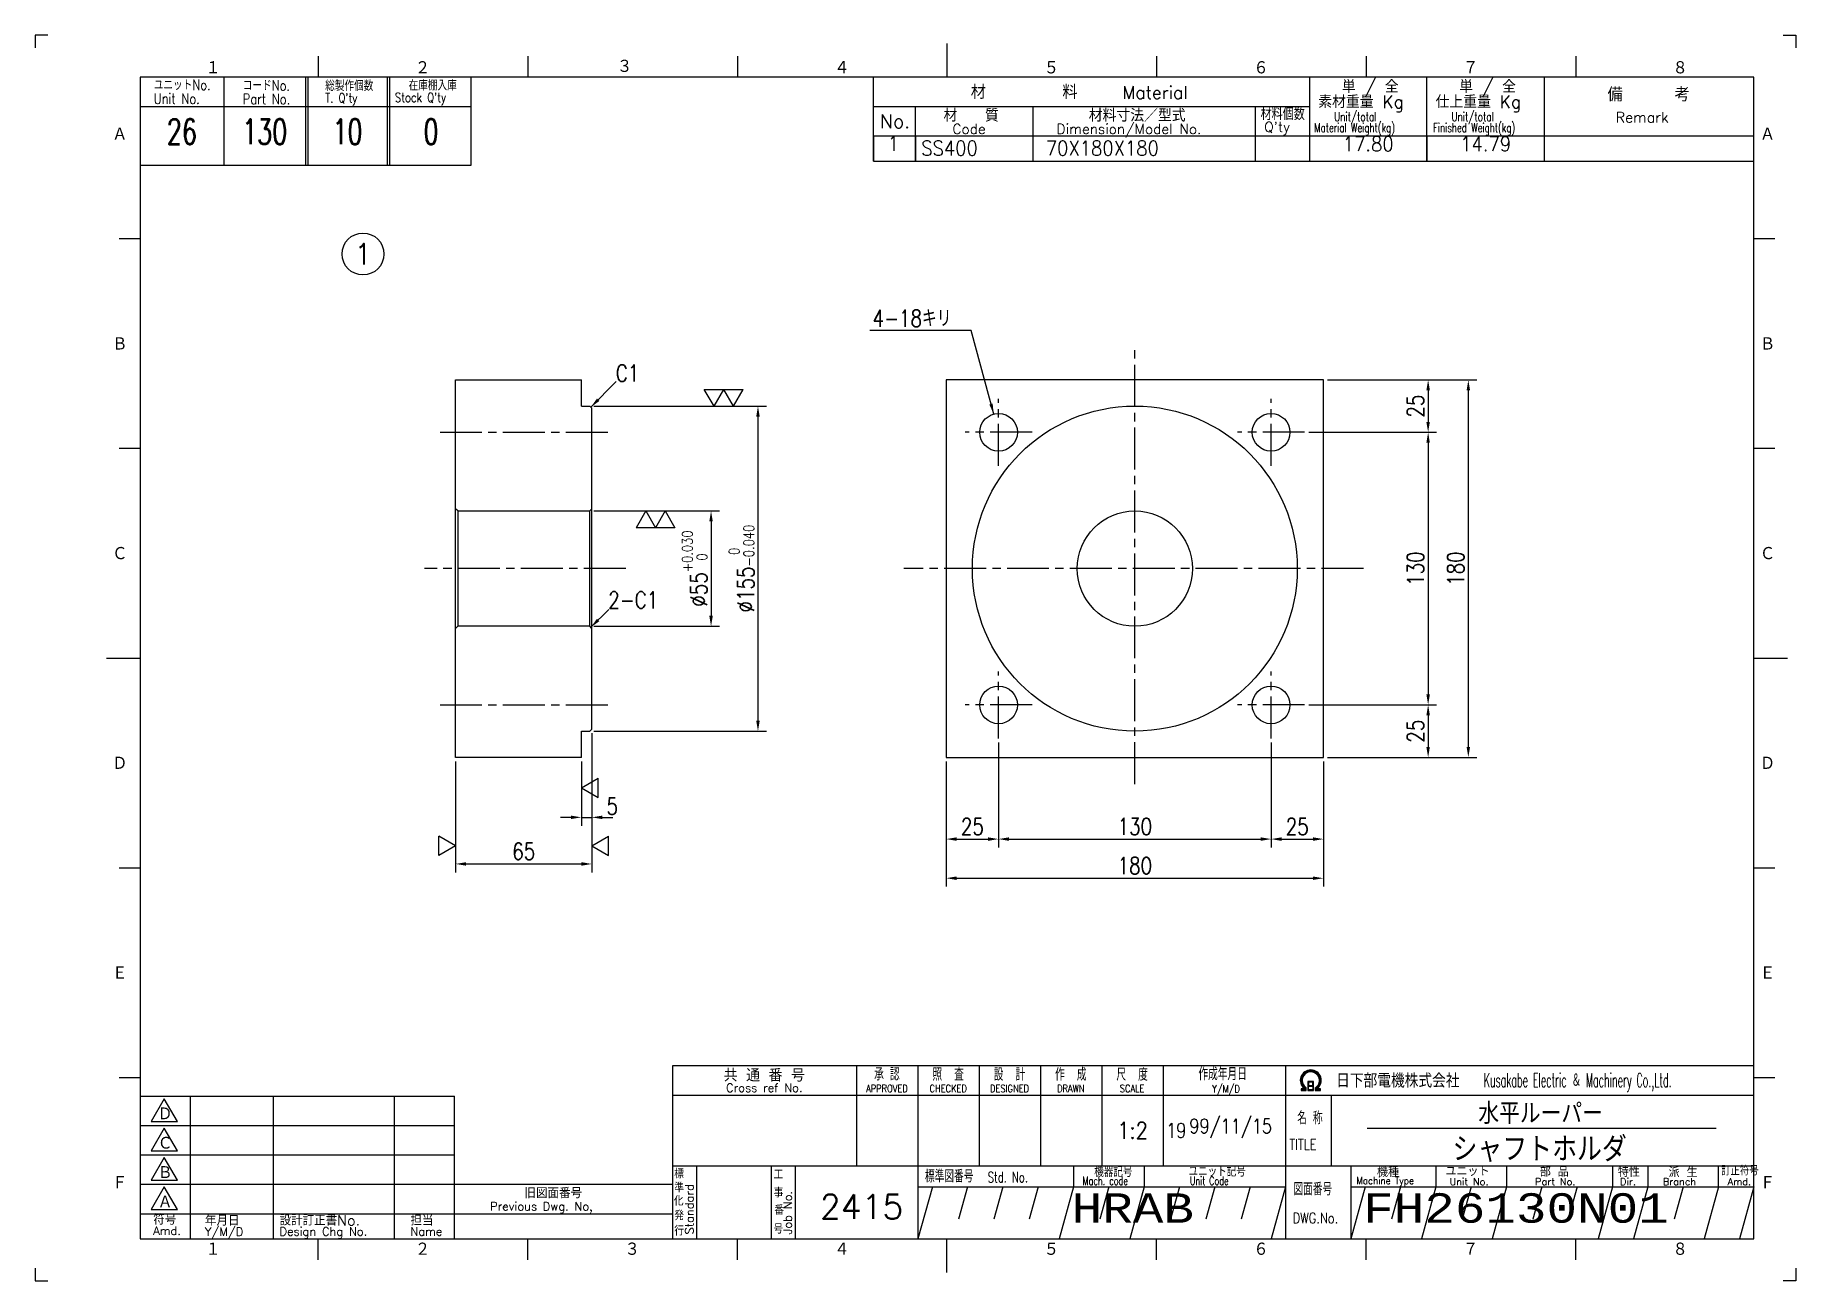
# Model space of a CAD drawing. Extents: x 0 to 840, y 0 to 594.
import ezdxf
from ezdxf.enums import TextEntityAlignment as Align

# ---------------------------------------------------------------- set-up
doc = ezdxf.new("R2010")
doc.units = 0
doc.header["$LTSCALE"] = 4
doc.linetypes.add('GEN3A', pattern=[3.5, 2, -1.5])
doc.linetypes.add('GEN7A', pattern=[7.5, 5, -0.75, 1, -0.75])
doc.layers.get('0').update_dxf_attribs({"linetype": 'CONTINUOUS'})
doc.layers.get('DEFPOINTS').update_dxf_attribs({"linetype": 'CONTINUOUS'})
for name, color, linetype in [('2', 5, 'CONTINUOUS'), ('5', 3, 'CONTINUOUS'), ('6', 2, 'CONTINUOUS'), ('7A', 4, 'GEN7A'), ('8', 1, 'CONTINUOUS'), ('RAHM2', 1, 'CONTINUOUS'), ('RAHM3', 52, 'CONTINUOUS')]:
    doc.layers.add(name, color=color, linetype=linetype)
doc.styles.add('DIMENSION', font='monotxt.shx', dxfattribs={"bigfont": 'bigfont.shx'})
doc.styles.get("Standard").update_dxf_attribs({"font": 'romans.shx', "width": 0.8, "bigfont": 'extfont.shx'})
doc.dimstyles.new('GEN-ISO', dxfattribs={"dimscale": 2, "dimtxt": 4, "dimasz": 2.5, "dimexe": 2, "dimexo": 1, "dimgap": 1, "dimtad": 3, "dimdec": 3, "dimrnd": 0.001, "dimtxsty": 'STANDARD', "dimcen": 0, "dimclrt": 2, "dimazin": 3, "dimtp": 0.1, "dimtm": 0.1, "dimtfac": 0.6, "dimtdec": 3, "dimtmove": 0, "dimatfit": 3})

# ---------------------------------------------------------------- blocks, each defined once
blk = doc.blocks.new('1A3ﾌﾞﾋﾝ')
at = {"layer": 'RAHM2', "color": 5, "linetype": 'CONTINUOUS'}
for p, q in [((3, 297), (0, 297)), ((0, 297), (0, 294)), ((217.5, 295), (217.5, 287)), ((417, 297), (420, 297)), ((420, 297), (420, 294)), ((67.5, 292), (67.5, 287)), ((117.5, 292), (117.5, 287)), ((167.5, 292), (167.5, 287)), ((267.5, 292), (267.5, 287)), ((317.5, 292), (317.5, 287)), ((367.5, 292), (367.5, 287)), ((410, 287), (25, 287)), ((25, 287), (25, 10)), ((104, 266), (104, 287)), ((410, 10), (410, 287)), ((25, 266), (64.5, 266)), ((64.5, 266), (104, 266)), ((20, 248.5), (25, 248.5)), ((410, 248.5), (415, 248.5)), ((20, 198.5), (25, 198.5)), ((410, 198.5), (415, 198.5)), ((17, 148.5), (25, 148.5)), ((410, 148.5), (418, 148.5)), ((20, 98.5), (25, 98.5)), ((410, 98.5), (415, 98.5)), ((20, 48.5), (25, 48.5)), ((410, 48.5), (415, 48.5)), ((25, 10), (410, 10)), ((67.5, 5), (67.5, 10)), ((117.5, 5), (117.5, 10)), ((217.5, 2), (217.5, 10)), ((267.5, 5), (267.5, 10)), ((317.5, 5), (317.5, 10)), ((367.5, 5), (367.5, 10)), ((0, 3), (0, 0)), ((0, 0), (3, 0)), ((420, 0), (417, 0)), ((420, 3), (420, 0))]:
    blk.add_line(p, q, dxfattribs=at)
at = {"layer": 'RAHM2', "color": 7, "linetype": 'CONTINUOUS'}
for p, q in [((45, 287), (45, 266)), ((64.5, 287), (64.5, 266)), ((65, 287), (65, 266)), ((84, 287), (84, 266)), ((84.5, 287), (84.5, 266)), ((200, 267), (200, 287)), ((304, 287), (304, 267)), ((332, 267), (332, 287)), ((360, 287), (360, 267)), ((25, 280), (64.5, 280)), ((64.5, 280), (104, 280)), ((200, 280), (304, 280)), ((210, 267), (210, 280)), ((238, 280), (238, 267)), ((291, 280), (291, 267)), ((200, 273), (410, 273)), ((200, 267), (410, 267)), ((195.93, 51.26), (195.93, 27.42)), ((210.55, 51.26), (210.55, 10)), ((225.18, 51.26), (225.18, 27.42)), ((239.8, 51.26), (239.8, 27.42)), ((254.43, 51.26), (254.43, 27.42)), ((269.05, 51.26), (269.05, 27.42)), ((298.3, 51.26), (298.3, 10)), ((25, 44), (100, 44)), ((37, 44), (37, 10)), ((56.8, 44), (56.8, 10)), ((85.6, 44), (85.6, 10)), ((100, 10), (100, 44)), ((152.05, 44.26), (410, 44.26)), ((269.05, 44.26), (269.05, 27.42)), ((298.3, 44.26), (298.3, 44.26)), ((309.17, 44.26), (309.17, 27.42)), ((25, 37), (100, 37)), ((25, 30), (100, 30)), ((152.05, 27.42), (410, 27.42)), ((157.77, 27.42), (157.77, 10)), ((175.59, 27.42), (175.59, 10)), ((181.3, 27.42), (181.3, 10)), ((247.73, 27.42), (247.73, 22.42)), ((264.59, 27.42), (264.59, 22.42)), ((313.83, 27.42), (313.83, 10)), ((334.15, 27.42), (334.15, 22.42)), ((351, 27.42), (351, 22.42)), ((376.29, 27.42), (376.29, 22.42)), ((384.72, 27.42), (384.72, 22.42)), ((401.57, 22.42), (401.57, 27.42)), ((25, 23), (100, 23)), ((100, 23), (152.05, 23)), ((210.55, 22.42), (298.3, 22.42)), ((313.83, 22.42), (410, 22.42)), ((25, 16), (100, 16)), ((100, 16), (152.05, 16)), ((167.5, 5), (167.5, 10))]:
    blk.add_line(p, q, dxfattribs=at)
at = {"layer": 'RAHM2', "color": 3, "linetype": 'CONTINUOUS'}
for p, q in [((317.73, 36.35), (401.03, 36.35)), ((214.02, 22.42), (210.55, 10)), ((247.73, 22.42), (244.26, 10)), ((264.59, 22.42), (261.12, 10)), ((298.3, 22.42), (294.83, 10)), ((334.15, 22.42), (330.68, 10)), ((351, 22.42), (347.54, 10)), ((376.29, 22.42), (372.82, 10)), ((384.72, 22.42), (381.25, 10)), ((410, 22.42), (406.54, 10))]:
    blk.add_line(p, q, dxfattribs=at)
at = {"layer": 'RAHM2', "color": 3, "linetype": 'GEN3A'}
for p, q in [((222.44, 22.42), (218.98, 10)), ((230.87, 22.42), (227.41, 10)), ((239.3, 22.42), (235.84, 10)), ((256.16, 22.42), (252.69, 10)), ((273.01, 22.42), (269.55, 10)), ((281.44, 22.42), (277.98, 10)), ((289.87, 22.42), (286.41, 10)), ((325.72, 22.42), (322.25, 10)), ((342.57, 22.42), (339.11, 10)), ((359.43, 22.42), (355.97, 10)), ((367.86, 22.42), (364.39, 10)), ((393.14, 22.42), (389.68, 10))]:
    blk.add_line(p, q, dxfattribs=at)
at = {"layer": 'RAHM2', "color": 5, "linetype": 'CONTINUOUS'}
blk.add_lwpolyline([(410, 51.26), (152.05, 51.26), (152.05, 10)], dxfattribs=at)
at = {"layer": 'RAHM2', "color": 7, "linetype": 'CONTINUOUS'}
for points in [[(303.62, 47.51), (303.62, 45.4), (304.92, 45.4), (304.92, 47.51), (303.62, 47.51)], [(303.77, 47.36), (303.77, 46.53), (304.77, 46.53), (304.77, 47.36), (303.77, 47.36)], [(304.77, 46.38), (304.77, 45.55), (303.77, 45.55), (303.77, 46.38), (304.77, 46.38)], [(302.02, 45.4), (303.22, 45.4), (303.22, 46.01)], [(302.02, 45.58), (302.97, 45.58), (302.97, 45.91)], [(302.72, 45.82), (302.72, 45.75), (302.02, 45.75), (302.02, 45.4)], [(305.32, 45.98), (305.32, 45.4), (306.58, 45.4), (306.58, 45.75), (305.85, 45.75), (305.85, 45.8)], [(305.57, 45.87), (305.57, 45.58), (306.58, 45.58)]]:
    blk.add_lwpolyline(points, dxfattribs=at)
for points in [[(30.79, 43.41), (27.65, 37.97), (33.92, 37.97)], [(30.79, 36.41), (27.65, 30.97), (33.92, 30.97)], [(30.79, 29.41), (27.65, 23.97), (33.92, 23.97)], [(30.79, 22.41), (27.65, 16.97), (33.92, 16.97)]]:
    blk.add_lwpolyline(points, close=True, dxfattribs=at)
at = {"layer": 'RAHM2', "color": 3, "linetype": 'CONTINUOUS'}
for points in [[(317.29, 22.42), (313.83, 10)], [(401.57, 22.42), (401.57, 22.42), (398.11, 10)]]:
    blk.add_lwpolyline(points, dxfattribs=at)
at = {"layer": 'RAHM2', "color": 7, "linetype": 'CONTINUOUS'}
for radius, start, end in [(2.5, 308.2706, 230.8952), (2.28, 303.9949, 234.4013), (2.06, 299.8294, 238.4756)]:
    blk.add_arc((304.3, 47.76), radius, start, end, dxfattribs=at)
at = {"layer": 'RAHM2', "color": 5, "linetype": 'CONTINUOUS'}
for s, p in [('１', (40.6, 287.58)), ('２', (90.6, 287.58)), ('４', (190.6, 287.58)), ('５', (240.6, 287.58)), ('６', (290.6, 287.58)), ('７', (340.6, 287.58)), ('８', (390.6, 287.58)), ('Ａ', (18.36, 271.74)), ('Ａ', (411.44, 271.74)), ('Ｂ', (18.36, 221.74)), ('Ｂ', (411.44, 221.74)), ('Ｃ', (18.36, 171.74)), ('Ｃ', (411.44, 171.74)), ('Ｄ', (18.36, 121.74)), ('Ｄ', (411.44, 121.74)), ('Ｅ', (18.36, 71.74)), ('Ｅ', (411.44, 71.74)), ('Ｆ', (18.36, 21.74)), ('Ｆ', (411.44, 21.74)), ('１', (40.6, 5.87)), ('２', (90.6, 5.87)), ('３', (140.6, 5.87)), ('４', (190.6, 5.87)), ('５', (240.6, 5.87)), ('６', (290.6, 5.87)), ('７', (340.6, 5.87)), ('８', (390.6, 5.87))]:
    blk.add_text(s, height=3.31, dxfattribs=at).set_placement(p)
blk.add_text('３', height=3.31, dxfattribs=at).set_placement((140.6, 289.58), align=Align.MIDDLE)
at = {"layer": 'RAHM2', "color": 7, "linetype": 'CONTINUOUS'}
for s, height, width, p in [('ユニットNo.', 2.5, 0.8, (28.29, 283.92)), ('コードNo.', 2.5, 0.8, (49.52, 283.81)), ('総製作個数', 2.5, 0.8, (69.17, 283.72)), ('在庫棚入庫', 2.5, 0.8, (89.08, 283.82)), ('Unit No.', 2.5, 0.8, (28.29, 280.64)), ('Part No.', 2.5, 0.8, (49.52, 280.53)), ("T. Q'ty", 2.2, 0.8, (69.17, 280.96)), ("Stock Q'ty", 2.2, 0.8, (85.8, 281.06)), ('材料個数', 3, 0.8, (292.32, 276.75)), ('Unit/total', 2.2, 0.7, (309.86, 276.49)), ('Unit/total', 2.2, 0.7, (337.86, 276.49)), ('Material Weight(kg)', 2.2, 0.68, (305.1, 273.86)), ('Finished Weight(kg)', 2.2, 0.68, (333.46, 273.86)), ('作成年月日', 3, 0.7, (277.49, 47.82)), ('Y/M/D', 1.8, 0.8, (280.79, 44.87)), ('Kusakabe Electric ＆ Machinery Co.,Ltd.', 3.3108, 0.5, (345.56, 46.19)), ('名 称', 3, 0.7, (301.06, 37.33)), ('19', 3.5, 0.8, (269.81, 34.08)), ('TITLE', 2.5, 0.8, (299.18, 31.25)), ('標準図番号', 3, 0.7, (212.26, 23.44)), ('Std. No.', 2.5, 0.7, (227.23, 23.44)), ('機器記号', 2.5, 0.7, (252.65, 24.77)), ('ユニット記号', 2.5, 0.7, (275.14, 24.85)), ('訂正符号', 2, 0.8, (402.2, 25.16)), ('Mach. code', 2, 0.7, (249.86, 22.83)), ('Unit Code', 2, 0.7, (275.45, 22.83)), ('図面番号', 3, 0.7, (300.15, 20.37)), ('Machine Type', 1.7, 0.9, (315.15, 23.05))]:
    blk.add_text(s, height=height, dxfattribs=dict(at, width=width)).set_placement(p)
for s, height, p in [('単 / 全', 3, (311.71, 283.26)), ('単 / 全', 3, (339.71, 283.26)), ('材\u3000\u3000\u3000\u3000\u3000料', 3.311, (223.18, 281.82)), ('Material', 3, (259.34, 281.82)), ('素材重量 Kg', 3, (306.08, 279.63)), ('仕上重量 Kg', 3, (334.08, 279.63)), ('備     考', 3.311, (375.08, 281.21)), ('No.', 3.311, (201.5, 274.82)), ('材\u3000\u3000質', 3, (216.68, 276.39)), ('材料寸法／型式', 3, (251.33, 276.39)), ('Remark', 2.5, (377.03, 276.16)), ('Code', 2.4, (218.82, 273.45)), ('Dimension/Model No.', 2.4, (243.65, 273.45)), ("Q'ty", 2.4, (293.19, 273.93)), ('Ｄ', 3.2, (29.23, 38.2)), ('Ｃ', 3.2, (29.23, 31.2)), ('Ｂ', 3.2, (29.23, 24.2)), ('標', 2, (152.44, 24.43)), ('工', 2, (176.15, 24.24)), ('機種', 2.4, (320.08, 24.76)), ('ユニット', 2.4, (336.39, 24.96)), ('部 品', 2.4, (358.93, 24.79)), ('特性', 2.4, (377.55, 24.78)), ('派 生', 2.4, (389.65, 24.72)), ('旧図面番号', 2.5, (116.71, 19.69)), ('準', 2, (152.47, 21.11)), ('事', 2, (176.17, 19.92)), ('Unit No.', 1.7, (337.39, 22.76)), ('Part No.', 1.7, (357.81, 22.76)), ('Dir.', 1.7, (378.09, 22.76)), ('Branch', 1.7, (388.28, 22.76)), ('Amd.', 1.7, (403.74, 22.76)), ('Ａ', 3.2, (29.23, 17.2)), ('Previous Dwg. No,', 2, (108.5, 16.75)), ('化', 2, (152.37, 17.95)), ('番', 2, (176.31, 15.76)), ('Amd.', 2, (28.17, 10.93)), ('符号', 2.5, (28.17, 13.37)), ('Y/M/D', 2, (40.49, 10.7)), ('年月日', 2.5, (40.49, 13.14)), ('設計訂正書No.', 2.5, (58.29, 13.18)), ('Design Chg No.', 2, (58.29, 10.75)), ('担当', 2.5, (89.5, 13.18)), ('Name', 2, (89.5, 10.75)), ('行', 2, (152.46, 10.82)), ('発', 2, (152.46, 14.47)), ('号', 2, (176.11, 11.28))]:
    blk.add_text(s, height=height, dxfattribs=at).set_placement(p)
for s, height, p in [('共 通 番 号', 3, (173.93, 49.14)), ('Cross ref No.', 2, (173.93, 46.01))]:
    blk.add_text(s, height=height, dxfattribs=at).set_placement(p, align=Align.MIDDLE)
for s, height, width, p in [('承 認', 3, 0.7, (203.18, 49.35)), ('照  査', 3, 0.7, (217.8, 49.35)), ('設  計', 3, 0.7, (232.43, 49.35)), ('作  成', 3, 0.7, (247.05, 49.35)), ('尺  度', 3, 0.7, (261.67, 49.35)), ('APPROVED', 1.8, 0.8, (203.18, 45.85)), ('CHECKED', 1.8, 0.8, (217.8, 45.85)), ('DESIGNED', 1.8, 0.8, (232.43, 45.85)), ('DRAWN', 1.8, 0.8, (247.05, 45.85)), ('SCALE', 1.8, 0.8, (261.67, 45.85)), ('DWG.No.', 2.5, 0.8, (305.41, 14.96))]:
    blk.add_text(s, height=height, dxfattribs=dict(at, width=width)).set_placement(p, align=Align.MIDDLE)
at = {"layer": 'RAHM2', "color": 7, "linetype": 'CONTINUOUS', "width": 0.844147}
blk.add_text('日下部電機株式会社', height=3.311, dxfattribs=at).set_placement((310.35, 46.06), (339.79, 46.06), align=Align.FIT)
at = {"layer": 'RAHM2', "color": 7, "linetype": 'CONTINUOUS'}
for s, p in [('Standard', (157.07, 11.05)), ('Job No.', (180.5, 11.05))]:
    blk.add_text(s, height=2, rotation=90, dxfattribs=at).set_placement(p)
at = {"layer": 'RAHM2', "color": 5, "linetype": 'CONTINUOUS', "width": 0.7}
for tag, p in [('HEADER3', (35, 274.01)), ('HEADER4', (54.75, 274)), ('HEADER15', (74.49, 274)), ('HEADER16', (94.43, 274))]:
    blk.add_attdef(tag, text='', height=6, dxfattribs=at).set_placement(p, align=Align.MIDDLE)
at = {"layer": 'RAHM2', "color": 7, "linetype": 'CONTINUOUS'}
blk.add_attdef('HEADER5', text='', height=2.5, dxfattribs=at).set_placement((63.69, 267.1), align=Align.BOTTOM_RIGHT)
for tag, height, width, p in [('HEADER1', 5, 0.9, (359.12, 40.15)), ('GEN-TITLE-SCA', 4, 0.85, (261.79, 35.85)), ('HEADER2', 6, 0.9, (358.89, 31.68)), ('HEADER11', 3.2, 0.63, (46.91, 19.38)), ('HEADER9', 3.33, 0.8, (71.4, 19.2)), ('HEADER10', 3.5, 0.8, (92.57, 19.22)), ('HEADER14', 3.31, 0.8, (126.54, 12.82))]:
    blk.add_attdef(tag, text='', height=height, dxfattribs=dict(at, width=width)).set_placement(p, align=Align.MIDDLE)
blk.add_attdef('HEADER7', text='', height=5, dxfattribs=at).set_placement((174.38, 35.8), align=Align.MIDDLE)
at = {"layer": 'RAHM2', "color": 7, "linetype": 'CONTINUOUS', "width": 0.8}
blk.add_attdef('GEN-TITLE-DAT', text='', height=3.5, dxfattribs=at).set_placement((275.35, 34.1), align=Align.BOTTOM_LEFT)
at = {"layer": 'RAHM2', "color": 5, "linetype": 'CONTINUOUS'}
blk.add_attdef('HEADER6', text='', height=5.8, dxfattribs=at).set_placement((207.09, 13.03), align=Align.BOTTOM_RIGHT)
at = {"layer": 'RAHM2', "color": 5, "linetype": 'CONTINUOUS', "style": 'DIMENSION', "width": 1.2}
for tag, p in [('HEADER13', (213.56, 11.75)), ('HEADER12', (247.26, 11.72)), ('GEN-TITLE-DWG', (316.79, 11.74))]:
    blk.add_attdef(tag, text='', height=7.02, dxfattribs=at).set_placement(p, align=Align.BOTTOM_LEFT)
blk.add_attdef('HEADER8', text='', height=7.02, dxfattribs=at).set_placement((406.69, 11.71), align=Align.BOTTOM_RIGHT)
blk = doc.blocks.new('*D22')
at = {"color": 0, "linetype": 'BYBLOCK'}
for p, q in [((434.64, 247.63), (434.64, 187.98)), ((614.64, 247.63), (614.64, 187.98)), ((439.64, 191.98), (609.64, 191.98))]:
    blk.add_line(p, q, dxfattribs=at)
for points in [[(439.64, 192.81), (439.64, 191.14), (434.64, 191.98)], [(609.64, 192.81), (609.64, 191.14), (614.64, 191.98)]]:
    blk.add_solid(points, dxfattribs=at)
at = {"layer": 'DEFPOINTS', "color": 0, "linetype": 'BYBLOCK'}
for p in [(434.64, 249.63), (614.64, 249.63), (614.64, 191.98)]:
    blk.add_point(p, dxfattribs=at)
at = {"color": 2, "linetype": 'BYBLOCK', "insert": (524.64, 197.98), "char_height": 8, "attachment_point": 5}
blk.add_mtext('180', dxfattribs=at)
blk = doc.blocks.new('*D23')
at = {"color": 0, "linetype": 'BYBLOCK'}
for p, q in [((616.64, 405.71), (687.76, 405.71)), ((683.76, 400.71), (683.76, 230.71)), ((616.64, 225.71), (687.76, 225.71))]:
    blk.add_line(p, q, dxfattribs=at)
for points in [[(682.93, 400.71), (684.6, 400.71), (683.76, 405.71)], [(682.93, 230.71), (684.6, 230.71), (683.76, 225.71)]]:
    blk.add_solid(points, dxfattribs=at)
at = {"layer": 'DEFPOINTS', "color": 0, "linetype": 'BYBLOCK'}
for p in [(614.64, 405.71), (614.64, 225.71), (683.76, 225.71)]:
    blk.add_point(p, dxfattribs=at)
at = {"color": 2, "linetype": 'BYBLOCK', "insert": (677.76, 315.71), "char_height": 8, "attachment_point": 5, "rotation": 90}
blk.add_mtext('180', dxfattribs=at)
blk = doc.blocks.new('*D24')
at = {"color": 0, "linetype": 'BYBLOCK'}
for p, q in [((607.64, 380.71), (668.59, 380.71)), ((664.59, 375.71), (664.59, 255.71)), ((607.64, 250.71), (668.59, 250.71))]:
    blk.add_line(p, q, dxfattribs=at)
for points in [[(663.75, 375.71), (665.42, 375.71), (664.59, 380.71)], [(663.75, 255.71), (665.42, 255.71), (664.59, 250.71)]]:
    blk.add_solid(points, dxfattribs=at)
at = {"layer": 'DEFPOINTS', "color": 0, "linetype": 'BYBLOCK'}
for p in [(605.64, 380.71), (605.64, 250.71), (664.59, 250.71)]:
    blk.add_point(p, dxfattribs=at)
at = {"color": 2, "linetype": 'BYBLOCK', "insert": (658.59, 315.71), "char_height": 8, "attachment_point": 5, "rotation": 90}
blk.add_mtext('130', dxfattribs=at)
blk = doc.blocks.new('*D25')
at = {"color": 0, "linetype": 'BYBLOCK'}
for p, q in [((616.64, 405.71), (668.59, 405.71)), ((664.59, 400.71), (664.59, 385.71)), ((607.64, 380.71), (668.59, 380.71))]:
    blk.add_line(p, q, dxfattribs=at)
for points in [[(663.75, 400.71), (665.42, 400.71), (664.59, 405.71)], [(663.75, 385.71), (665.42, 385.71), (664.59, 380.71)]]:
    blk.add_solid(points, dxfattribs=at)
at = {"layer": 'DEFPOINTS', "color": 0, "linetype": 'BYBLOCK'}
for p in [(614.64, 405.71), (605.64, 380.71), (664.59, 380.71)]:
    blk.add_point(p, dxfattribs=at)
at = {"color": 2, "linetype": 'BYBLOCK', "insert": (658.59, 393.21), "char_height": 8, "attachment_point": 5, "rotation": 90}
blk.add_mtext('25', dxfattribs=at)
blk = doc.blocks.new('*D26')
at = {"color": 0, "linetype": 'BYBLOCK'}
for p, q in [((607.64, 250.71), (668.59, 250.71)), ((664.59, 245.71), (664.59, 230.71)), ((616.64, 225.71), (668.59, 225.71))]:
    blk.add_line(p, q, dxfattribs=at)
for points in [[(663.75, 245.71), (665.42, 245.71), (664.59, 250.71)], [(663.75, 230.71), (665.42, 230.71), (664.59, 225.71)]]:
    blk.add_solid(points, dxfattribs=at)
at = {"layer": 'DEFPOINTS', "color": 0, "linetype": 'BYBLOCK'}
for p in [(605.64, 250.71), (614.64, 225.71), (664.59, 225.71)]:
    blk.add_point(p, dxfattribs=at)
at = {"color": 2, "linetype": 'BYBLOCK', "insert": (658.59, 238.21), "char_height": 8, "attachment_point": 5, "rotation": 90}
blk.add_mtext('25', dxfattribs=at)
blk = doc.blocks.new('*D27')
at = {"color": 0, "linetype": 'BYBLOCK'}
for p, q in [((459.64, 256.63), (459.64, 206.64)), ((589.64, 256.63), (589.64, 206.64)), ((464.64, 210.64), (584.64, 210.64))]:
    blk.add_line(p, q, dxfattribs=at)
for points in [[(464.64, 211.47), (464.64, 209.8), (459.64, 210.64)], [(584.64, 211.47), (584.64, 209.8), (589.64, 210.64)]]:
    blk.add_solid(points, dxfattribs=at)
at = {"layer": 'DEFPOINTS', "color": 0, "linetype": 'BYBLOCK'}
for p in [(459.64, 258.63), (589.64, 258.63), (589.64, 210.64)]:
    blk.add_point(p, dxfattribs=at)
at = {"color": 2, "linetype": 'BYBLOCK', "insert": (524.64, 216.64), "char_height": 8, "attachment_point": 5}
blk.add_mtext('130', dxfattribs=at)
blk = doc.blocks.new('*D28')
at = {"color": 0, "linetype": 'BYBLOCK'}
for p, q in [((459.64, 256.63), (459.64, 206.64)), ((434.64, 247.63), (434.64, 206.64)), ((439.64, 210.64), (454.64, 210.64))]:
    blk.add_line(p, q, dxfattribs=at)
for points in [[(439.64, 211.47), (439.64, 209.8), (434.64, 210.64)], [(454.64, 211.47), (454.64, 209.8), (459.64, 210.64)]]:
    blk.add_solid(points, dxfattribs=at)
at = {"layer": 'DEFPOINTS', "color": 0, "linetype": 'BYBLOCK'}
for p in [(459.64, 258.63), (434.64, 249.63), (459.64, 210.64)]:
    blk.add_point(p, dxfattribs=at)
at = {"color": 2, "linetype": 'BYBLOCK', "insert": (447.14, 216.64), "char_height": 8, "attachment_point": 5}
blk.add_mtext('25', dxfattribs=at)
blk = doc.blocks.new('*D29')
at = {"color": 0, "linetype": 'BYBLOCK'}
for p, q in [((589.64, 256.63), (589.64, 206.64)), ((614.64, 247.63), (614.64, 206.64)), ((594.64, 210.64), (609.64, 210.64))]:
    blk.add_line(p, q, dxfattribs=at)
for points in [[(594.64, 211.47), (594.64, 209.8), (589.64, 210.64)], [(609.64, 211.47), (609.64, 209.8), (614.64, 210.64)]]:
    blk.add_solid(points, dxfattribs=at)
at = {"layer": 'DEFPOINTS', "color": 0, "linetype": 'BYBLOCK'}
for p in [(589.64, 258.63), (614.64, 249.63), (614.64, 210.64)]:
    blk.add_point(p, dxfattribs=at)
at = {"color": 2, "linetype": 'BYBLOCK', "insert": (602.14, 216.64), "char_height": 8, "attachment_point": 5}
blk.add_mtext('25', dxfattribs=at)
blk = doc.blocks.new('*D30')
at = {"color": 0, "linetype": 'BYBLOCK'}
for p, q in [((266.58, 393.21), (348.84, 393.21)), ((344.84, 388.21), (344.84, 243.21)), ((266.58, 238.21), (348.84, 238.21))]:
    blk.add_line(p, q, dxfattribs=at)
for points in [[(344.01, 388.21), (345.67, 388.21), (344.84, 393.21)], [(344.01, 243.21), (345.67, 243.21), (344.84, 238.21)]]:
    blk.add_solid(points, dxfattribs=at)
at = {"layer": 'DEFPOINTS', "color": 0, "linetype": 'BYBLOCK'}
for p in [(264.58, 393.21), (264.58, 238.21), (344.84, 238.21)]:
    blk.add_point(p, dxfattribs=at)
at = {"color": 2, "linetype": 'BYBLOCK', "insert": (337.01, 315.71), "char_height": 8, "attachment_point": 5, "rotation": 90}
blk.add_mtext('∅155\\H5;\\S  0^ -0.040;', dxfattribs=at)
blk = doc.blocks.new('*D31')
at = {"color": 0, "linetype": 'BYBLOCK'}
for p, q in [((265.58, 261.13), (265.58, 194.78)), ((200.58, 247.63), (200.58, 194.78)), ((205.58, 198.78), (260.58, 198.78))]:
    blk.add_line(p, q, dxfattribs=at)
for points in [[(205.58, 199.62), (205.58, 197.95), (200.58, 198.78)], [(260.58, 199.62), (260.58, 197.95), (265.58, 198.78)]]:
    blk.add_solid(points, dxfattribs=at)
at = {"layer": 'DEFPOINTS', "color": 0, "linetype": 'BYBLOCK'}
for p in [(265.58, 263.13), (200.58, 249.63), (265.58, 198.78)]:
    blk.add_point(p, dxfattribs=at)
at = {"color": 2, "linetype": 'BYBLOCK', "insert": (233.08, 204.78), "char_height": 8, "attachment_point": 5}
blk.add_mtext('65', dxfattribs=at)
blk = doc.blocks.new('*D32')
at = {"color": 0, "linetype": 'BYBLOCK'}
for p, q in [((265.58, 261.13), (265.58, 217.01)), ((260.58, 247.63), (260.58, 217.01)), ((255.58, 221.01), (250.58, 221.01)), ((260.58, 221.01), (265.58, 221.01)), ((260.58, 221.01), (265.58, 221.01)), ((270.58, 221.01), (275.58, 221.01))]:
    blk.add_line(p, q, dxfattribs=at)
for points in [[(255.58, 221.84), (255.58, 220.17), (260.58, 221.01)], [(270.58, 221.84), (270.58, 220.17), (265.58, 221.01)]]:
    blk.add_solid(points, dxfattribs=at)
at = {"layer": 'DEFPOINTS', "color": 0, "linetype": 'BYBLOCK'}
for p in [(265.58, 263.13), (260.58, 249.63), (265.58, 221.01)]:
    blk.add_point(p, dxfattribs=at)
at = {"color": 2, "linetype": 'BYBLOCK', "insert": (275.32, 226.35), "char_height": 8, "attachment_point": 5}
blk.add_mtext('5', dxfattribs=at)
blk = doc.blocks.new('*D33')
at = {"color": 0, "linetype": 'BYBLOCK'}
for p, q in [((266.58, 343.21), (326.45, 343.21)), ((322.45, 338.21), (322.45, 293.21)), ((266.58, 288.21), (326.45, 288.21))]:
    blk.add_line(p, q, dxfattribs=at)
for points in [[(321.62, 338.21), (323.29, 338.21), (322.45, 343.21)], [(321.62, 293.21), (323.29, 293.21), (322.45, 288.21)]]:
    blk.add_solid(points, dxfattribs=at)
at = {"layer": 'DEFPOINTS', "color": 0, "linetype": 'BYBLOCK'}
for p in [(264.58, 343.21), (264.58, 288.21), (322.45, 288.21)]:
    blk.add_point(p, dxfattribs=at)
at = {"color": 2, "linetype": 'BYBLOCK', "insert": (314.62, 315.71), "char_height": 8, "attachment_point": 5, "rotation": 90}
blk.add_mtext('∅55\\H5;\\S+0.030^   0;', dxfattribs=at)
blk = doc.blocks.new('STDBUHIN')
at = {"color": 7}
for p, q in [((0, 0), (0, -6)), ((10, 0), (10, -6)), ((38, 0), (38, -6)), ((91, 0), (91, -6)), ((104, 0), (104, -6)), ((132, 0), (132, -6)), ((160, 0), (160, -6)), ((0, -6), (210, -6))]:
    blk.add_line(p, q, dxfattribs=at)
at = {"layer": 'RAHM3', "color": 7, "width": 0.9}
for tag, p in [('1GENST', (4.710911, -4.609434)), ('4GENST', (96.434633, -4.658422)), ('5GENST', (118, -4.729)), ('6GENST', (146, -4.729))]:
    blk.add_attdef(tag, text='', height=3.5, dxfattribs=at).set_placement(p, align=Align.BOTTOM_CENTER)
at = {"layer": 'RAHM3', "color": 7}
for tag, p, width in [('2GENST', (11.373533, -4.658422), 0.8), ('3GENST', (41.070972, -4.658422), 0.8), ('7GENST', (162.759538, -4.671383), 0.9)]:
    blk.add_attdef(tag, p, '', height=3.5, dxfattribs=dict(at, width=width))
blk = doc.blocks.new('GENBALLOON1')
blk.add_circle((0, 0), 5)
at = {"color": 7, "flags": 1}
for tag, p in [('5GENINF', (6.43, 0.96)), ('6GENINF', (6.43, 0.63)), ('7GENINF', (6.43, 0.3)), ('8GENINF', (6.43, -0.04)), ('9GENINF', (6.43, -0.37)), ('3GENINF', (6.43, -2.34)), ('4GENINF', (6.43, -2.67)), ('10GENINF', (6.43, -0.7)), ('11GENINF', (6.43, -1)), ('12GENINF', (6.43, -1.34)), ('13GENINF', (6.43, -1.67)), ('14GENINF', (6.43, -2)), ('15GENINF', (6.43, -3)), ('16GENINF', (6.43, -3.34)), ('17GENINF', (6.43, -3.7)), ('18GENINF', (6.43, -4.04)), ('19GENINF', (6.43, -4.37)), ('20GENINF', (6.43, -4.7)), ('21GENINF', (6.43, -5.04)), ('22GENINF', (6.43, -5.37))]:
    blk.add_attdef(tag, p, '', height=0.2, dxfattribs=at)

msp = doc.modelspace()

# ---------------------------------------------------------------- linework, layer by layer
at = {"layer": '2'}
for p, q in [((200.5796, 249.6259), (200.5796, 429.6259)), ((200.5796, 429.6259), (260.5796, 429.6259)), ((260.5796, 417.1259), (260.5796, 429.6259)), ((434.6403, 429.6259), (434.6403, 249.6259)), ((614.6403, 429.6259), (434.6403, 429.6259)), ((614.6403, 249.6259), (614.6403, 429.6259)), ((260.5796, 417.1259), (264.5796, 417.1259)), ((264.5796, 417.1259), (265.5796, 416.1259)), ((265.5796, 263.1259), (265.5796, 416.1259)), ((201.5796, 367.1259), (200.5796, 368.1259)), ((201.5796, 367.1259), (264.5796, 367.1259)), ((201.5796, 367.1259), (201.5796, 312.1259)), ((264.5796, 367.1259), (265.5796, 368.1259)), ((264.5796, 312.1259), (264.5796, 367.1259)), ((201.5796, 312.1259), (200.5796, 311.1259)), ((264.5796, 312.1259), (201.5796, 312.1259)), ((265.5796, 311.1259), (264.5796, 312.1259)), ((260.5796, 249.6259), (260.5796, 262.1259)), ((260.5796, 262.1259), (264.5796, 262.1259)), ((265.5796, 263.1259), (264.5796, 262.1259)), ((260.5796, 249.6259), (200.5796, 249.6259)), ((434.6403, 249.6259), (614.6403, 249.6259))]:
    msp.add_line(p, q, dxfattribs=at)
for centre, radius in [((524.6403, 339.6259), 77.5), ((459.6403, 404.6259), 9), ((589.6403, 404.6259), 9), ((524.6403, 339.6259), 27.5), ((459.6403, 274.6259), 9), ((589.6403, 274.6259), 9)]:
    msp.add_circle(centre, radius, dxfattribs=at)
at = {"layer": '7A'}
for p, q in [((524.6403, 236.8513), (524.6403, 445.7505)), ((459.6403, 388.6259), (459.6403, 420.6259)), ((589.6403, 388.6259), (589.6403, 420.6259)), ((193.1574, 404.6259), (273.3408, 404.6259)), ((475.6403, 404.6259), (443.6403, 404.6259)), ((605.6403, 404.6259), (573.6403, 404.6259)), ((281.7208, 339.6259), (185.7257, 339.6259)), ((633.6687, 339.6259), (414.3608, 339.6259)), ((459.6403, 258.6259), (459.6403, 290.6259)), ((589.6403, 258.6259), (589.6403, 290.6259)), ((193.1574, 274.6259), (273.3408, 274.6259)), ((475.6403, 274.6259), (443.6403, 274.6259)), ((605.6403, 274.6259), (573.6403, 274.6259))]:
    msp.add_line(p, q, dxfattribs=at)
at = {"layer": '8'}
for p, q in [((323.8638, 417.1259), (319.245, 425.1259)), ((319.245, 425.1259), (328.4826, 425.1259)), ((323.8638, 417.1259), (328.4826, 425.1259)), ((328.4826, 425.1259), (337.7202, 425.1259)), ((333.1014, 417.1259), (328.4826, 425.1259)), ((333.1014, 417.1259), (337.7202, 425.1259)), ((291.3064, 367.1259), (286.6876, 359.1259)), ((291.3064, 367.1259), (295.9252, 359.1259)), ((300.544, 367.1259), (295.9252, 359.1259)), ((300.544, 367.1259), (305.1628, 359.1259)), ((295.9252, 359.1259), (286.6876, 359.1259)), ((305.1628, 359.1259), (295.9252, 359.1259)), ((260.5796, 235.1298), (268.5796, 239.7486)), ((268.5796, 230.511), (268.5796, 239.7486)), ((260.5796, 235.1298), (268.5796, 230.511)), ((192.5796, 202.7639), (192.5796, 212.0015)), ((200.5796, 207.3827), (192.5796, 212.0015)), ((265.5796, 207.3827), (273.5796, 212.0015)), ((273.5796, 202.7639), (273.5796, 212.0015)), ((200.5796, 207.3827), (192.5796, 202.7639)), ((265.5796, 207.3827), (273.5796, 202.7639))]:
    msp.add_line(p, q, dxfattribs=at)

# ---------------------------------------------------------------- block references
at = {"layer": '2', "xscale": 2, "yscale": 2, "zscale": 2}
msp.add_blockref('1A3ﾌﾞﾋﾝ', (0, 0), dxfattribs=at).add_auto_attribs({'GEN-TITLE-DWG': 'FH26130N01', 'GEN-TITLE-DAT': '99/11/15', 'GEN-TITLE-SCA': '1:2', 'HEADER1': '水平ルーパー', 'HEADER2': 'シャフトホルダ', 'HEADER3': '26', 'HEADER4': '130', 'HEADER6': '2415', 'HEADER12': 'HRAB', 'HEADER15': '10', 'HEADER16': '0'})
at = {"layer": '5'}
ref = msp.add_blockref('GENBALLOON1', (156.3911, 489.6655), dxfattribs=dict(at, xscale=2, yscale=2, zscale=2))
ref.add_attrib('REF_NO', '1', dxfattribs={"color": 7, "height": 10, "width": 0.9}).set_placement((156.3911, 489.6655), align=Align.MIDDLE_CENTER)
at = {"layer": 'RAHM2'}
ref = msp.add_blockref('STDBUHIN', (400.0001, 546), dxfattribs=dict(at, xscale=2, yscale=2, zscale=2))
ref.add_attrib('1GENST', '1', dxfattribs={"layer": 'RAHM3', "color": 7, "height": 7, "width": 0.9}).set_placement((409.4219, 536.7811), align=Align.BOTTOM_CENTER)
ref.add_attrib('2GENST', 'SS400', (422.7472, 536.6831), dxfattribs={"layer": 'RAHM3', "color": 7, "height": 7, "width": 0.9})
ref.add_attrib('3GENST', '70X180X180', (482.142, 536.6831), dxfattribs={"layer": 'RAHM3', "color": 7, "height": 7, "width": 0.9})
ref.add_attrib('5GENST', '17.80', dxfattribs={"layer": 'RAHM3', "color": 7, "height": 7, "width": 0.9}).set_placement((636.0001, 536.542), align=Align.BOTTOM_CENTER)
ref.add_attrib('6GENST', '14.79', dxfattribs={"layer": 'RAHM3', "color": 7, "height": 7, "width": 0.9}).set_placement((692.0001, 536.542), align=Align.BOTTOM_CENTER)

# ---------------------------------------------------------------- texts
at = {"layer": '6', "width": 0.8}
for s, p in [('4-18キリ', (399.5033, 454.9713)), ('C1', (276.9717, 428.8453)), ('2-C1', (273.4045, 320.6673))]:
    msp.add_text(s, height=8, dxfattribs=at).set_placement(p)

# ---------------------------------------------------------------- dimensions: what is measured, and where the dimension line sits
at = {"layer": '5'}
for base, p1, p2, picture, middle in [((664.5853, 404.6259), (614.6403, 429.6259), (605.6403, 404.6259), '*D25', (658.5853, 417.1259)), ((683.7623, 249.6259), (614.6403, 429.6259), (614.6403, 249.6259), '*D23', (677.7623, 339.6259)), ((664.5853, 274.6259), (605.6403, 404.6259), (605.6403, 274.6259), '*D24', (658.5853, 339.6259)), ((664.5853, 249.6259), (605.6403, 274.6259), (614.6403, 249.6259), '*D26', (658.5853, 262.1259))]:
    dim = msp.add_linear_dim(base=base, p1=p1, p2=p2, angle=90, dimstyle='GEN-ISO', dxfattribs=at)
    dim.commit()
    dim.dimension.update_dxf_attribs({"geometry": picture, "text_midpoint": middle, "insert": (0, 23.9134)})
for base, p1, p2, text, picture, middle in [((344.8405, 262.1259), (264.5796, 417.1259), (264.5796, 262.1259), '%%c<>\\H5;\\S  0^ -0.040;', '*D30', (337.0072, 339.6259)), ((322.454, 312.1259), (264.5796, 367.1259), (264.5796, 312.1259), '%%c<>\\H5;\\S+0.030^   0;', '*D33', (314.6207, 339.6259))]:
    dim = msp.add_linear_dim(base=base, p1=p1, p2=p2, angle=90, text=text, dimstyle='GEN-ISO', dxfattribs=at)
    dim.commit()
    dim.dimension.update_dxf_attribs({"geometry": picture, "text_midpoint": middle, "insert": (0, 23.9134)})
for base, p1, p2, picture, middle in [((265.5796, 198.7844), (200.5796, 249.6259), (265.5796, 263.1259), '*D31', (233.0796, 204.7844)), ((459.6403, 210.6357), (434.6403, 249.6259), (459.6403, 258.6259), '*D28', (447.1403, 216.6357)), ((589.6403, 210.6357), (459.6403, 258.6259), (589.6403, 258.6259), '*D27', (524.6403, 216.6357)), ((614.6403, 210.6357), (589.6403, 258.6259), (614.6403, 249.6259), '*D29', (602.1403, 216.6357)), ((614.6403, 191.9766), (434.6403, 249.6259), (614.6403, 249.6259), '*D22', (524.6403, 197.9766))]:
    dim = msp.add_linear_dim(base=base, p1=p1, p2=p2, dimstyle='GEN-ISO', dxfattribs=at)
    dim.commit()
    dim.dimension.update_dxf_attribs({"geometry": picture, "text_midpoint": middle})
dim = msp.add_linear_dim(base=(265.5796, 221.0051), p1=(260.5796, 249.6259), p2=(265.5796, 263.1259), dimstyle='GEN-ISO', dxfattribs=at)
dim.commit()
dim.dimension.update_dxf_attribs({"geometry": '*D32', "text_midpoint": (275.32, 226.3544), "dimtype": 160})

# ---------------------------------------------------------------- leaders
for points in [[(457.3109, 413.3193), (446.6113, 453.2507), (398.1461, 453.2507)], [(265.0796, 416.6259), (277.2444, 428.7908)], [(265.0796, 311.6259), (273.605, 320.1513)]]:
    msp.add_leader(points, dimstyle='GEN-ISO', dxfattribs=at)

doc.saveas('drawing.dxf')
